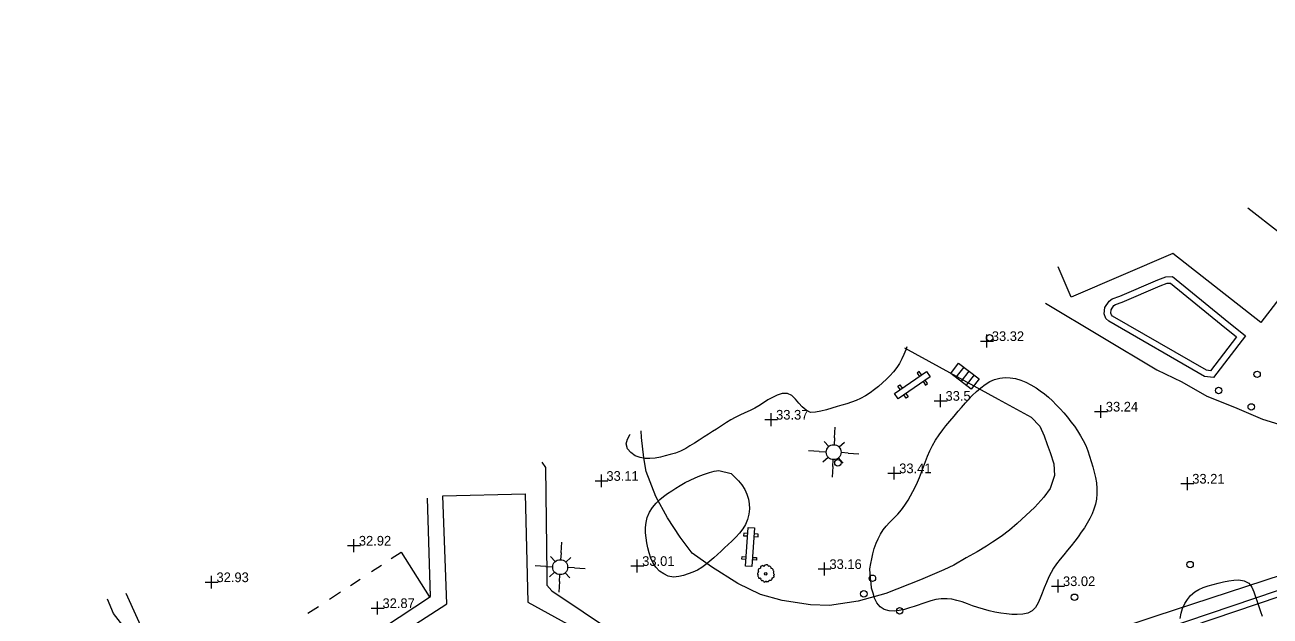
# Model space of a CAD drawing. Extents: x 471511 to 473316, y 4381952 to 4383346.
# Drawn here: x 473112.4 to 473209.2, y 4383293.4 to 4383339.3 of the extents above; entities that cross this region are included whole.
import ezdxf

# ---------------------------------------------------------------- set-up
doc = ezdxf.new("R2010")
doc.units = 0
doc.header["$LTSCALE"] = 4
doc.header["$MEASUREMENT"] = 0
doc.header["$PDMODE"] = 2
doc.header["$PDSIZE"] = 0.5
doc.layers.get('0').update_dxf_attribs({"linetype": 'CONTINUOUS'})
for name, color, linetype in [('290', 253, 'CONTINUOUS'), ('400', 7, 'CONTINUOUS'), ('411', 12, 'CONTINUOUS'), ('505', 60, 'CONTINUOUS'), ('506', 60, 'CONTINUOUS'), ('7101', 7, 'CONTINUOUS'), ('7400', 2, 'CONTINUOUS'), ('7434', 32, 'CONTINUOUS'), ('7435', 7, 'CONTINUOUS'), ('7440', 7, 'CONTINUOUS'), ('7515', 53, 'CONTINUOUS')]:
    doc.layers.add(name, color=color, linetype=linetype)

# ---------------------------------------------------------------- blocks, each defined once
blk = doc.blocks.new('FAROLA')
at = {"color": 7}
for p, q in [((-0.43, 1.04), (-0.22, 0.54)), ((0.43, 1.04), (0.22, 0.54)), ((0.43, 1.04), (0.75, 1.8)), ((-1.04, 0.43), (-1.8, 0.75)), ((-1.04, 0.43), (-0.54, 0.22)), ((1.04, 0.43), (0.54, 0.22)), ((-1.04, -0.43), (-0.54, -0.22)), ((-0.43, -1.04), (-0.22, -0.54)), ((0.43, -1.04), (0.22, -0.54)), ((1.04, -0.43), (0.54, -0.22)), ((1.04, -0.43), (1.8, -0.75)), ((-0.43, -1.04), (-0.75, -1.8))]:
    blk.add_line(p, q, dxfattribs=at)
blk.add_circle((0, 0), 0.58, dxfattribs=at)
blk = doc.blocks.new('MOJON')
blk.add_circle((0, 0), 0.25)
blk = doc.blocks.new('REJILLA')
at = {"color": 7}
for p, q in [((-0.5, 0.5), (-0.5, -0.5)), ((0.01, 0.5), (0.01, -0.5)), ((0.51, 0.5), (0.51, -0.5))]:
    blk.add_line(p, q, dxfattribs=at)
blk.add_lwpolyline([(-1, -0.5), (-1, 0.5), (1, 0.5), (1, -0.5)], close=True, dxfattribs=at)
blk = doc.blocks.new('ARBOL')
at = {"color": 3}
for p, q in [((-1.26, 0.07), (-1.27, -0.01)), ((-1.23, 0.15), (-1.26, 0.07)), ((-1.17, 0.24), (-1.23, 0.15)), ((-1.18, 0.48), (-1.21, 0.39)), ((-1.21, 0.39), (-1.2, 0.31)), ((-1.2, 0.31), (-1.16, 0.22)), ((-1.11, 0.55), (-1.18, 0.48)), ((-1.03, 0.59), (-1.11, 0.55)), ((-1.01, 0.67), (-1.03, 0.59)), ((-0.96, 0.76), (-1.01, 0.67)), ((-0.92, 0.97), (-0.96, 0.88)), ((-0.96, 0.88), (-0.96, 0.7)), ((-0.85, 1.04), (-0.92, 0.97)), ((-0.77, 1.08), (-0.85, 1.04)), ((-0.7, 1.09), (-0.77, 1.08)), ((-0.5, 1.09), (-0.7, 1.09)), ((-0.49, 1.11), (-0.5, 1.08)), ((-0.46, 1.23), (-0.49, 1.11)), ((-0.38, 1.32), (-0.46, 1.23)), ((-0.31, 1.35), (-0.38, 1.32)), ((-0.23, 1.36), (-0.31, 1.35)), ((-0.11, 1.36), (-0.23, 1.36)), ((0, 1.35), (-0.11, 1.36)), ((0.07, 1.26), (0, 1.35)), ((0.12, 1.18), (0.07, 1.26)), ((0.17, 1.25), (0.12, 1.16)), ((0.12, 1.16), (0.12, 1.16)), ((0.24, 1.31), (0.17, 1.25)), ((0.32, 1.32), (0.24, 1.31)), ((0.39, 1.31), (0.32, 1.32)), ((0.55, 1.31), (0.39, 1.31)), ((0.62, 1.26), (0.55, 1.31)), ((0.7, 1.22), (0.62, 1.26)), ((0.76, 1.14), (0.7, 1.22)), ((0.77, 0.97), (0.7, 0.98)), ((0.77, 1.05), (0.76, 1.14)), ((0.77, 0.97), (0.77, 1.05)), ((0.86, 0.95), (0.77, 0.97)), ((0.96, 0.93), (0.86, 0.95)), ((1.03, 0.87), (0.96, 0.93)), ((1.07, 0.79), (1.03, 0.87)), ((1.08, 0.7), (1.07, 0.79)), ((1.1, 0.49), (1.07, 0.51)), ((1.08, 0.6), (1.08, 0.7)), ((1.09, 0.52), (1.08, 0.6)), ((1.17, 0.48), (1.1, 0.49)), ((1.25, 0.41), (1.17, 0.48)), ((1.29, 0.32), (1.25, 0.41)), ((1.3, 0.24), (1.29, 0.32)), ((1.3, 0.15), (1.3, 0.24)), ((1.31, 0.06), (1.3, 0.15)), ((1.31, -0.03), (1.31, 0.06)), ((-1.27, -0.01), (-1.26, -0.13)), ((-1.26, -0.13), (-1.26, -0.21)), ((-1.26, -0.21), (-1.23, -0.3)), ((-1.23, -0.3), (-1.16, -0.32)), ((-1.16, -0.32), (-1.08, -0.34)), ((-1.08, -0.34), (-1.01, -0.35)), ((-1.01, -0.35), (-0.95, -0.35)), ((-0.96, -0.38), (-1.01, -0.49)), ((-1.01, -0.49), (-1, -0.58)), ((-1, -0.58), (-0.96, -0.66)), ((-0.96, -0.66), (-0.96, -0.74)), ((-0.96, -0.74), (-0.88, -0.8)), ((-0.88, -0.8), (-0.8, -0.81)), ((-0.8, -0.81), (-0.72, -0.81)), ((-0.76, -0.81), (-0.75, -0.9)), ((-0.75, -0.9), (-0.73, -0.98)), ((-0.73, -0.98), (-0.68, -1.07)), ((-0.68, -1.07), (-0.61, -1.15)), ((-0.61, -1.15), (-0.53, -1.14)), ((-0.53, -1.14), (-0.45, -1.12)), ((-0.45, -1.12), (-0.37, -1.07)), ((-0.37, -1.05), (-0.37, -1.15)), ((-0.37, -1.15), (-0.27, -1.21)), ((-0.27, -1.21), (-0.19, -1.22)), ((-0.19, -1.22), (-0.07, -1.22)), ((-0.07, -1.22), (0.01, -1.25)), ((0.01, -1.25), (0.08, -1.22)), ((0.08, -1.22), (0.16, -1.16)), ((0.16, -1.16), (0.18, -1.08)), ((0.18, -1.11), (0.25, -1.15)), ((0.25, -1.15), (0.32, -1.16)), ((0.32, -1.16), (0.4, -1.16)), ((0.4, -1.16), (0.47, -1.18)), ((0.47, -1.18), (0.55, -1.16)), ((0.55, -1.16), (0.62, -1.14)), ((0.62, -1.14), (0.7, -1.09)), ((0.7, -1.09), (0.75, -0.93)), ((0.78, -0.99), (0.74, -0.96)), ((0.85, -0.98), (0.78, -0.99)), ((0.93, -0.93), (0.85, -0.98)), ((1.02, -0.92), (0.93, -0.93)), ((1.06, -0.69), (0.98, -0.69)), ((1.06, -0.85), (1.02, -0.92)), ((1.03, -0.69), (1.05, -0.77)), ((1.05, -0.77), (1.06, -0.85)), ((1.13, -0.65), (1.06, -0.69)), ((1.2, -0.61), (1.13, -0.65)), ((1.2, -0.21), (1.27, -0.14)), ((1.2, -0.6), (1.21, -0.59)), ((1.22, -0.31), (1.21, -0.23)), ((1.21, -0.41), (1.22, -0.31)), ((1.21, -0.51), (1.21, -0.41)), ((1.21, -0.59), (1.21, -0.51)), ((1.27, -0.14), (1.31, -0.03))]:
    blk.add_line(p, q, dxfattribs=at)
at = {"color": 25}
blk.add_circle((0, 0), 0.19, dxfattribs=at)
blk = doc.blocks.new('BANCO')
at = {"color": 7}
for p, q in [((-0.25, 1.03), (-0.56, 1.03)), ((-0.56, 1.03), (-0.56, 0.84)), ((-0.25, -1.5), (-0.25, 1.5)), ((-0.25, 1.5), (0.25, 1.5)), ((0.25, 1.5), (0.25, -1.5)), ((0.57, 1.03), (0.25, 1.03)), ((0.57, 0.84), (0.57, 1.03)), ((-0.56, 0.84), (-0.25, 0.84)), ((0.25, 0.84), (0.57, 0.84)), ((-0.56, -0.98), (-0.56, -0.79)), ((-0.56, -0.79), (-0.25, -0.79)), ((0.25, -0.79), (0.57, -0.79)), ((0.57, -0.79), (0.57, -0.98)), ((-0.25, -0.98), (-0.56, -0.98)), ((0.25, -1.5), (-0.25, -1.5)), ((0.57, -0.98), (0.25, -0.98))]:
    blk.add_line(p, q, dxfattribs=at)
blk = doc.blocks.new('COTA')
at = {"color": 7}
blk.add_point((0, 0), dxfattribs=at)

msp = doc.modelspace()

# ---------------------------------------------------------------- linework, layer by layer
at = {"layer": '290'}
for points in [[(473140.898, 4383297.894, 33.04), (473141.682, 4383298.393, 33.04), (473143.855, 4383294.95, 33.04)], [(473139.366, 4383296.887, 33.018), (473140.149, 4383297.399, 33.026)], [(473137.725, 4383295.812, 33.001), (473138.475, 4383296.303, 33.009)], [(473136.104, 4383294.75, 32.985), (473136.97, 4383295.317, 32.994)], [(473134.429, 4383293.653, 32.968), (473135.243, 4383294.187, 32.976)]]:
    msp.add_polyline3d(points, dxfattribs=at)
at = {"layer": '400'}
for points in [[(473207.476, 4383325.138, 45.309), (473212.403, 4383321.296, 45.041), (473208.471, 4383316.23, 45.186), (473201.634, 4383321.583, 45.171), (473193.74, 4383318.211, 45.244), (473192.74, 4383320.546, 45.244)], [(473112.432, 4383292.718, 44.897), (473124.091, 4383266.456, 44.963), (473130.755, 4383269.171, 44.789), (473128.526, 4383274.48, 44.891), (473127.512, 4383275.782, 44.963), (473126.93, 4383276.525, 44.963), (473125.965, 4383278.661, 44.963), (473125.45, 4383281.19, 44.963), (473120.863, 4383291.639, 44.92), (473119.308, 4383293.646, 44.92), (473118.852, 4383294.743, 44.92)]]:
    msp.add_polyline3d(points, dxfattribs=at)
msp.add_polyline3d([(473144.919, 4383302.765, 44.633), (473151.304, 4383302.937, 44.778), (473151.52, 4383294.518, 44.843), (473159.066, 4383290.381, 44.814), (473156.039, 4383284.703, 44.872), (473148.463, 4383288.928, 44.858), (473141.231, 4383284.197, 44.771), (473137.925, 4383289.677, 44.8), (473145.226, 4383294.384, 44.843)], close=True, dxfattribs=at)
at = {"layer": '411'}
for points in [[(473191.742, 4383317.73, 33.456), (473200.403, 4383312.558, 33.468), (473202.339, 4383311.615, 33.425), (473204.278, 4383310.514, 33.425), (473206.437, 4383309.646, 33.41), (473208.616, 4383308.727, 33.381), (473210.226, 4383308.242, 33.309), (473211.78, 4383307.771, 33.28), (473213.406, 4383307.46, 33.28), (473215.497, 4383307.383, 33.381), (473217.221, 4383307.337, 33.323), (473219.648, 4383307.564, 33.251), (473221.635, 4383307.988, 33.251), (473225.006, 4383309.172, 33.338), (473227.865, 4383310.17, 33.352), (473247.057, 4383316.497, 33.142), (473269.939, 4383324.122, 32.953), (473283.828, 4383328.808, 32.881), (473284.32, 4383329.078, 32.881), (473284.626, 4383329.425, 32.852), (473284.748, 4383329.876, 32.852), (473284.695, 4383330.355, 32.852), (473284.481, 4383331.002, 32.852), (473281.249, 4383339.338, 32.939)], [(473180.787, 4383314.275, 33.475), (473188.059, 4383310.281, 33.475), (473190.636, 4383308.868, 33.403), (473191.312, 4383308.189, 33.403), (473191.641, 4383307.431, 33.403), (473191.886, 4383306.749, 33.403), (473192.101, 4383306.133, 33.359), (473192.386, 4383305.246, 33.374), (473192.438, 4383304.361, 33.374), (473192.102, 4383303.353, 33.374), (473191.622, 4383302.678, 33.374), (473190.916, 4383301.894, 33.374), (473189.538, 4383300.632, 33.359), (473188.959, 4383300.117, 33.359), (473188.297, 4383299.612, 33.345), (473187.617, 4383299.184, 33.345), (473187.159, 4383298.868, 33.345), (473186.448, 4383298.423, 33.359), (473185.589, 4383297.954, 33.359), (473184.617, 4383297.387, 33.359), (473183.853, 4383297.015, 33.345), (473182.026, 4383296.254, 33.345), (473179.34, 4383295.187, 33.142), (473177.192, 4383294.59, 33.171), (473174.972, 4383294.245, 33.2), (473173.487, 4383294.3, 33.2), (473171.291, 4383294.651, 33.185), (473169.59, 4383295.123, 33.2), (473167.825, 4383295.954, 33.2), (473165.782, 4383297.249, 33.214), (473164.283, 4383298.329, 33.229), (473163.352, 4383299.552, 33.258), (473162.383, 4383301.069, 33.287), (473161.475, 4383302.708, 33.287), (473160.726, 4383304.649, 33.243), (473160.53, 4383305.714, 33.287), (473160.351, 4383307.298, 33.345), (473160.335, 4383307.825, 33.352)], [(473152.593, 4383305.384, 33.149), (473152.901, 4383304.969, 33.149), (473152.992, 4383296.725, 33.164), (473152.993, 4383295.841, 33.149), (473153.372, 4383295.39, 33.149), (473160.689, 4383290.502, 32.982), (473162.08, 4383289.581, 33.127), (473163.803, 4383288.561, 33.098), (473165.669, 4383287.677, 33.011), (473167.671, 4383286.994, 32.997), (473170.885, 4383286.218, 32.997), (473173.167, 4383285.947, 33.026), (473175.476, 4383285.985, 33.069), (473177.631, 4383286.185, 33.055), (473178.716, 4383286.386, 33.069), (473179.991, 4383286.656, 33.113), (473182.736, 4383287.557, 33.04), (473189.204, 4383289.743, 33.214), (473200.361, 4383293.453, 33.272), (473211.588, 4383297.141, 33.504)], [(473148.46, 4383287.318, 32.852), (473141.852, 4383283.406, 32.852), (473141.219, 4383283.099, 32.852), (473140.894, 4383283.009, 32.852), (473140.615, 4383283.069, 32.852), (473139.995, 4383283.884, 32.837), (473136.902, 4383289.439, 32.75), (473136.777, 4383289.85, 32.721), (473136.871, 4383290.197, 32.721), (473137.175, 4383290.533, 32.721), (473137.798, 4383290.904, 32.736), (473143.952, 4383294.946, 32.997), (473143.708, 4383302.581, 33.094)], [(473121.563, 4383268.399, 32.841), (473122.994, 4383265.359, 32.899), (473123.23, 4383265.141, 32.943), (473123.521, 4383264.975, 32.943), (473123.818, 4383264.926, 32.943), (473124.192, 4383265.05, 32.943), (473131.633, 4383268.442, 32.914), (473131.852, 4383269.065, 32.928), (473131.859, 4383269.713, 32.972), (473120.304, 4383295.2, 32.972)]]:
    msp.add_polyline3d(points, dxfattribs=at)
at = {"layer": '505'}
for points in [[(473180.963, 4383314.331, 39.906), (473180.881, 4383314.12, 39.906), (473180.738, 4383313.757, 39.906), (473180.586, 4383313.4, 39.906), (473180.404, 4383313.06, 39.906), (473180.19, 4383312.733, 39.906), (473179.937, 4383312.408, 39.906), (473179.658, 4383312.092, 39.906), (473179.39, 4383311.821, 39.906), (473179.09, 4383311.544, 39.906), (473178.769, 4383311.26, 39.906), (473178.461, 4383311.017, 39.906), (473178.128, 4383310.772, 39.906), (473177.769, 4383310.535, 39.906), (473177.383, 4383310.321, 39.906), (473177.038, 4383310.173, 39.906), (473176.67, 4383310.041, 39.906), (473176.301, 4383309.927, 39.906), (473175.932, 4383309.814, 39.906), (473175.566, 4383309.701, 39.906), (473175.136, 4383309.576, 39.906), (473174.717, 4383309.457, 39.906), (473174.298, 4383309.354, 39.906), (473173.885, 4383309.28, 39.906), (473173.492, 4383309.253, 39.906), (473173.145, 4383309.436, 39.906), (473172.842, 4383309.69, 39.906), (473172.578, 4383309.978, 39.906), (473172.325, 4383310.271, 39.906), (473172.042, 4383310.553, 39.906), (473171.692, 4383310.729, 39.906), (473171.295, 4383310.722, 39.906), (473170.899, 4383310.59, 39.906), (473170.535, 4383310.42, 39.906), (473170.174, 4383310.22, 39.906), (473169.828, 4383309.998, 39.906), (473169.48, 4383309.763, 39.906), (473169.149, 4383309.567, 39.906), (473168.787, 4383309.391, 39.906), (473168.393, 4383309.217, 39.906), (473167.99, 4383309.033, 39.906), (473167.643, 4383308.857, 39.906), (473167.3, 4383308.669, 39.906), (473166.948, 4383308.454, 39.906), (473166.577, 4383308.214, 39.906), (473166.187, 4383307.961, 39.906), (473165.87, 4383307.758, 39.906), (473165.551, 4383307.548, 39.906), (473165.229, 4383307.344, 39.906), (473164.843, 4383307.095, 39.906), (473164.471, 4383306.858, 39.906), (473164.119, 4383306.642, 39.906), (473163.785, 4383306.446, 39.906), (473163.386, 4383306.251, 39.906), (473162.987, 4383306.093, 39.906), (473162.587, 4383305.972, 39.906), (473162.199, 4383305.867, 39.906), (473161.827, 4383305.774, 39.906), (473161.411, 4383305.697, 39.906), (473161.006, 4383305.66, 39.906), (473160.63, 4383305.673, 39.906), (473160.238, 4383305.738, 39.906), (473159.857, 4383305.891, 39.906), (473159.525, 4383306.137, 39.906), (473159.271, 4383306.423, 39.906), (473159.154, 4383306.819, 39.906), (473159.261, 4383307.182, 39.906), (473159.444, 4383307.513, 39.906), (473159.467, 4383307.552, 39.906)], [(473202.205, 4383293.256, 36.245), (473202.282, 4383293.652, 36.245), (473202.406, 4383294.036, 36.245), (473202.573, 4383294.401, 36.245), (473202.781, 4383294.729, 36.245), (473203.027, 4383295.021, 36.245), (473203.348, 4383295.305, 36.245), (473203.664, 4383295.508, 36.245), (473204.011, 4383295.659, 36.245), (473204.388, 4383295.776, 36.245), (473204.773, 4383295.886, 36.245), (473205.167, 4383295.99, 36.245), (473205.573, 4383296.085, 36.245), (473205.983, 4383296.17, 36.245), (473206.39, 4383296.226, 36.245), (473206.779, 4383296.239, 36.245), (473207.179, 4383296.183, 36.245), (473207.538, 4383296.001, 36.245), (473207.781, 4383295.692, 36.245), (473207.94, 4383295.306, 36.245), (473208.059, 4383294.932, 36.245), (473208.191, 4383294.57, 36.245), (473208.329, 4383294.176, 36.245), (473208.459, 4383293.803, 36.245), (473208.589, 4383293.431, 36.245)]]:
    msp.add_polyline3d(points, dxfattribs=at)
for points in [[(473178.085, 4383297.108, 39.587), (473178.166, 4383297.508, 39.587), (473178.24, 4383297.887, 39.587), (473178.322, 4383298.259, 39.587), (473178.433, 4383298.67, 39.587), (473178.583, 4383299.094, 39.587), (473178.732, 4383299.441, 39.587), (473178.912, 4383299.787, 39.587), (473179.121, 4383300.121, 39.587), (473179.374, 4383300.418, 39.587), (473179.631, 4383300.701, 39.587), (473179.957, 4383301.027, 39.587), (473180.269, 4383301.354, 39.587), (473180.56, 4383301.692, 39.587), (473180.824, 4383302.052, 39.587), (473181.079, 4383302.439, 39.587), (473181.265, 4383302.768, 39.587), (473181.442, 4383303.107, 39.587), (473181.615, 4383303.456, 39.587), (473181.788, 4383303.823, 39.587), (473181.949, 4383304.205, 39.587), (473182.105, 4383304.604, 39.587), (473182.255, 4383305.019, 39.587), (473182.41, 4383305.435, 39.587), (473182.571, 4383305.854, 39.587), (473182.756, 4383306.275, 39.587), (473182.961, 4383306.691, 39.587), (473183.204, 4383307.101, 39.587), (473183.474, 4383307.509, 39.587), (473183.767, 4383307.9, 39.587), (473184.005, 4383308.195, 39.587), (473184.317, 4383308.577, 39.587), (473184.638, 4383308.96, 39.587), (473184.966, 4383309.339, 39.587), (473185.21, 4383309.627, 39.587), (473185.535, 4383309.998, 39.587), (473185.795, 4383310.283, 39.587), (473186.057, 4383310.561, 39.587), (473186.396, 4383310.883, 39.587), (473186.728, 4383311.164, 39.587), (473187.049, 4383311.406, 39.587), (473187.431, 4383311.65, 39.587), (473187.793, 4383311.807, 39.587), (473188.209, 4383311.909, 39.587), (473188.611, 4383311.948, 39.587), (473189.005, 4383311.935, 39.587), (473189.414, 4383311.873, 39.587), (473189.839, 4383311.747, 39.587), (473190.214, 4383311.596, 39.587), (473190.608, 4383311.393, 39.587), (473191.013, 4383311.156, 39.587), (473191.337, 4383310.932, 39.587), (473191.66, 4383310.694, 39.587), (473191.974, 4383310.429, 39.587), (473192.28, 4383310.149, 39.587), (473192.589, 4383309.845, 39.587), (473192.883, 4383309.53, 39.587), (473193.169, 4383309.206, 39.587), (473193.452, 4383308.869, 39.587), (473193.725, 4383308.528, 39.587), (473193.996, 4383308.174, 39.587), (473194.246, 4383307.81, 39.587), (473194.478, 4383307.436, 39.587), (473194.686, 4383307.06, 39.587), (473194.872, 4383306.671, 39.587), (473195.032, 4383306.272, 39.587), (473195.172, 4383305.863, 39.587), (473195.302, 4383305.448, 39.587), (473195.423, 4383305.029, 39.587), (473195.54, 4383304.609, 39.587), (473195.635, 4383304.188, 39.587), (473195.701, 4383303.769, 39.587), (473195.739, 4383303.343, 39.587), (473195.742, 4383302.923, 39.587), (473195.701, 4383302.512, 39.587), (473195.627, 4383302.118, 39.587), (473195.513, 4383301.74, 39.587), (473195.366, 4383301.369, 39.587), (473195.191, 4383301.007, 39.587), (473194.995, 4383300.653, 39.587), (473194.767, 4383300.296, 39.587), (473194.52, 4383299.946, 39.587), (473194.274, 4383299.596, 39.587), (473194.019, 4383299.246, 39.587), (473193.751, 4383298.894, 39.587), (473193.47, 4383298.547, 39.587), (473193.184, 4383298.195, 39.587), (473192.894, 4383297.848, 39.587), (473192.609, 4383297.503, 39.587), (473192.369, 4383297.161, 39.587), (473192.176, 4383296.817, 39.587), (473192.009, 4383296.47, 39.587), (473191.82, 4383296.042, 39.587), (473191.648, 4383295.619, 39.587), (473191.493, 4383295.211, 39.587), (473191.337, 4383294.822, 39.587), (473191.183, 4383294.471, 39.587), (473190.967, 4383294.113, 39.587), (473190.71, 4383293.838, 39.587), (473190.38, 4383293.658, 39.587), (473189.992, 4383293.572, 39.587), (473189.546, 4383293.548, 39.587), (473189.141, 4383293.564, 39.587), (473188.713, 4383293.601, 39.587), (473188.272, 4383293.659, 39.587), (473187.822, 4383293.742, 39.587), (473187.374, 4383293.837, 39.587), (473186.494, 4383294.089, 39.587), (473186.076, 4383294.238, 39.587), (473185.678, 4383294.393, 39.587), (473185.271, 4383294.537, 39.587), (473184.868, 4383294.654, 39.587), (473184.481, 4383294.74, 39.587), (473184.095, 4383294.784, 39.587), (473183.649, 4383294.784, 39.587), (473183.231, 4383294.731, 39.587), (473182.834, 4383294.629, 39.587), (473182.439, 4383294.5, 39.587), (473181.547, 4383294.188, 39.587), (473181.174, 4383294.068, 39.587), (473180.78, 4383293.957, 39.587), (473180.388, 4383293.873, 39.587), (473180.015, 4383293.825, 39.587), (473179.606, 4383293.836, 39.573), (473179.208, 4383293.946, 39.515), (473178.895, 4383294.147, 39.428), (473178.637, 4383294.462, 39.341), (473178.471, 4383294.834, 39.283), (473178.354, 4383295.22, 39.275), (473178.232, 4383295.596, 39.275), (473178.202, 4383295.981, 39.275), (473178.152, 4383296.354, 39.275)], [(473167.308, 4383304.503, 39.906), (473167.611, 4383304.225, 39.906), (473167.881, 4383303.945, 39.906), (473168.142, 4383303.621, 39.906), (473168.37, 4383303.268, 39.906), (473168.537, 4383302.902, 39.906), (473168.656, 4383302.52, 39.906), (473168.727, 4383302.139, 39.906), (473168.746, 4383301.752, 39.906), (473168.697, 4383301.355, 39.906), (473168.592, 4383300.943, 39.906), (473168.426, 4383300.538, 39.906), (473168.229, 4383300.199, 39.906), (473167.979, 4383299.875, 39.906), (473167.686, 4383299.561, 39.906), (473167.366, 4383299.255, 39.906), (473167.09, 4383298.999, 39.906), (473166.813, 4383298.746, 39.906), (473166.538, 4383298.487, 39.906), (473166.253, 4383298.221, 39.906), (473165.962, 4383297.954, 39.906), (473165.662, 4383297.689, 39.906), (473165.357, 4383297.435, 39.906), (473165.029, 4383297.204, 39.906), (473164.697, 4383297.002, 39.906), (473164.347, 4383296.836, 39.906), (473163.984, 4383296.704, 39.906), (473163.61, 4383296.598, 39.906), (473163.241, 4383296.512, 39.906), (473162.826, 4383296.459, 39.906), (473162.428, 4383296.544, 39.906), (473162.075, 4383296.709, 39.906), (473161.751, 4383296.934, 39.906), (473161.47, 4383297.236, 39.906), (473161.26, 4383297.555, 39.906), (473161.087, 4383297.928, 39.906), (473160.949, 4383298.35, 39.906), (473160.855, 4383298.723, 39.906), (473160.768, 4383299.113, 39.906), (473160.708, 4383299.513, 39.906), (473160.674, 4383299.91, 39.906), (473160.673, 4383300.318, 39.906), (473160.711, 4383300.709, 39.906), (473160.798, 4383301.086, 39.906), (473160.966, 4383301.501, 39.906), (473161.21, 4383301.875, 39.906), (473161.497, 4383302.215, 39.906), (473161.775, 4383302.475, 39.906), (473162.071, 4383302.717, 39.906), (473162.382, 4383302.945, 39.906), (473162.701, 4383303.164, 39.906), (473163.026, 4383303.379, 39.906), (473163.348, 4383303.581, 39.906), (473163.74, 4383303.797, 39.906), (473164.126, 4383303.994, 39.906), (473164.519, 4383304.168, 39.906), (473164.892, 4383304.317, 39.906), (473165.246, 4383304.446, 39.906), (473165.628, 4383304.574, 39.906), (473165.992, 4383304.683, 39.906), (473166.369, 4383304.747, 39.906)]]:
    msp.add_polyline3d(points, close=True, dxfattribs=at)
at = {"layer": '506'}
for points in [[(473207.288, 4383315.202, 33.637), (473204.806, 4383311.967, 33.796), (473204.112, 4383312.035, 33.811), (473196.666, 4383316.327, 33.782), (473196.433, 4383316.534, 33.825), (473196.311, 4383316.903, 33.811), (473196.36, 4383317.403, 33.811), (473196.686, 4383317.879, 33.811), (473196.926, 4383318.08, 33.796), (473197.514, 4383318.285, 33.796), (473200.479, 4383319.533, 33.738), (473201.112, 4383319.779, 33.738), (473201.629, 4383319.793, 33.738), (473205.722, 4383316.474, 33.753)], [(473196.866, 4383316.818, 33.82), (473196.819, 4383316.96, 33.815), (473196.845, 4383317.226, 33.811), (473197.059, 4383317.54, 33.807), (473197.176, 4383317.637, 33.8), (473197.694, 4383317.818, 33.796), (473200.667, 4383319.069, 33.738), (473201.213, 4383319.281, 33.738), (473201.458, 4383319.288, 33.739), (473205.407, 4383316.086, 33.753), (473206.595, 4383315.121, 33.665), (473204.578, 4383312.491, 33.802), (473204.268, 4383312.522, 33.808), (473196.96, 4383316.734, 33.789)]]:
    msp.add_polyline3d(points, close=True, dxfattribs=at)
msp.add_polyline3d([(473228.028, 4383296.892, 33.698), (473228.073, 4383297.819, 33.679), (473227.019, 4383300.719, 33.679), (473189.37, 4383288.005, 33.573), (473190.408, 4383284.392, 33.701), (473188.726, 4383288.315, 33.556), (473227.322, 4383301.349, 33.679), (473228.577, 4383297.895, 33.679), (473228.537, 4383297.061, 33.694)], dxfattribs=at)

# ---------------------------------------------------------------- block references
at = {"layer": '7101'}
for p in [(473187.196, 4383314.794, 33.324), (473183.597, 4383310.155, 33.498), (473196.057, 4383309.319, 33.237), (473170.432, 4383308.692, 33.367), (473179.999, 4383304.53, 33.411), (473157.243, 4383303.938, 33.106), (473202.773, 4383303.724, 33.208), (473138.006, 4383298.91, 32.918), (473160.024, 4383297.331, 33.005), (473174.576, 4383297.093, 33.164), (473126.943, 4383296.071, 32.932), (473192.725, 4383295.766, 33.019), (473139.842, 4383294.059, 32.874)]:
    msp.add_blockref('COTA', p, dxfattribs=at)
at = {"layer": '7400', "rotation": 19.20000061420921}
for p in [(473175.284, 4383306.162, 33.301), (473154.031, 4383297.233, 33.185)]:
    msp.add_blockref('FAROLA', p, dxfattribs=at)
at = {"layer": '7434'}
for p, rotation in [((473181.403, 4383311.369, 34.07), 304.4999976412313), ((473168.782, 4383298.8, 33.512), 356.1000033450344)]:
    msp.add_blockref('BANCO', p, dxfattribs=dict(at, rotation=rotation))
at = {"layer": '7435', "rotation": 322.6000036045377}
msp.add_blockref('REJILLA', (473185.484, 4383312.069, 33.425), dxfattribs=at)
at = {"layer": '7440', "rotation": 19.20000061420921}
for p in [(473187.405, 4383315.038, 33.41), (473208.19, 4383312.206, 33.506), (473205.205, 4383310.948, 33.521), (473207.74, 4383309.677, 33.448), (473175.615, 4383305.338, 33.301), (473202.985, 4383297.436, 33.223), (473178.296, 4383296.371, 33.098), (473177.631, 4383295.161, 33.156), (473193.998, 4383294.899, 33.223), (473180.412, 4383293.842, 32.933)]:
    msp.add_blockref('MOJON', p, dxfattribs=at)
at = {"layer": '7515', "xscale": 0.5, "yscale": 0.5, "zscale": 0.5, "rotation": 19.20000061420921}
msp.add_blockref('ARBOL', (473170.007, 4383296.716, 39.921), dxfattribs=at)

# ---------------------------------------------------------------- texts
at = {"layer": '7101'}
for s, p in [('33.32', (473187.576, 4383314.794, 33.32)), ('33.5', (473183.977, 4383310.155, 33.5)), ('33.24', (473196.437, 4383309.319, 33.24)), ('33.37', (473170.812, 4383308.692, 33.37)), ('33.41', (473180.379, 4383304.53, 33.41)), ('33.11', (473157.623, 4383303.938, 33.11)), ('33.21', (473203.153, 4383303.724, 33.21)), ('32.92', (473138.386, 4383298.91, 32.92)), ('33.01', (473160.404, 4383297.331, 33.01)), ('33.16', (473174.956, 4383297.093, 33.16)), ('32.93', (473127.323, 4383296.071, 32.93)), ('33.02', (473193.105, 4383295.766, 33.02)), ('32.87', (473140.222, 4383294.059, 32.87))]:
    msp.add_text(s, height=0.75, dxfattribs=at).set_placement(p)

doc.saveas('drawing.dxf')
